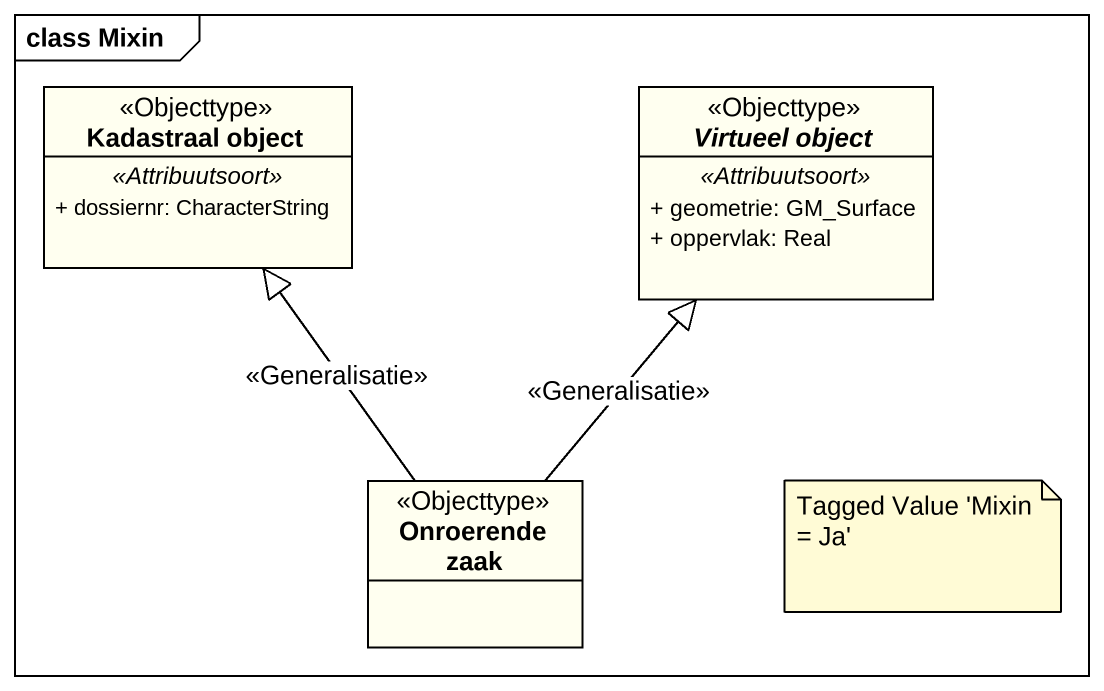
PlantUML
@startuml
mainframe class Mixin
hide circle
hide empty members
skinparam classAttributeIconSize 0
class "Kadastraal object" as Kadastraal_object <<Objecttype>> #FFFFF0 {
  .. <<Attribuutsoort>> ..
  + dossiernr: CharacterString
}
abstract class "Virtueel object" as Virtueel_object <<Objecttype>> #FFFFF0 {
  .. <<Attribuutsoort>> ..
  + geometrie: GM_Surface
  + oppervlak: Real
}
class "Onroerende zaak" as Onroerende_zaak <<Objecttype>> #FFFFF0
Onroerende_zaak -up-|> Kadastraal_object : <<Generalisatie>>
Onroerende_zaak -up-|> Virtueel_object : <<Generalisatie>>
note as N1
  Tagged Value 'Mixin = Ja'
end note
@enduml
